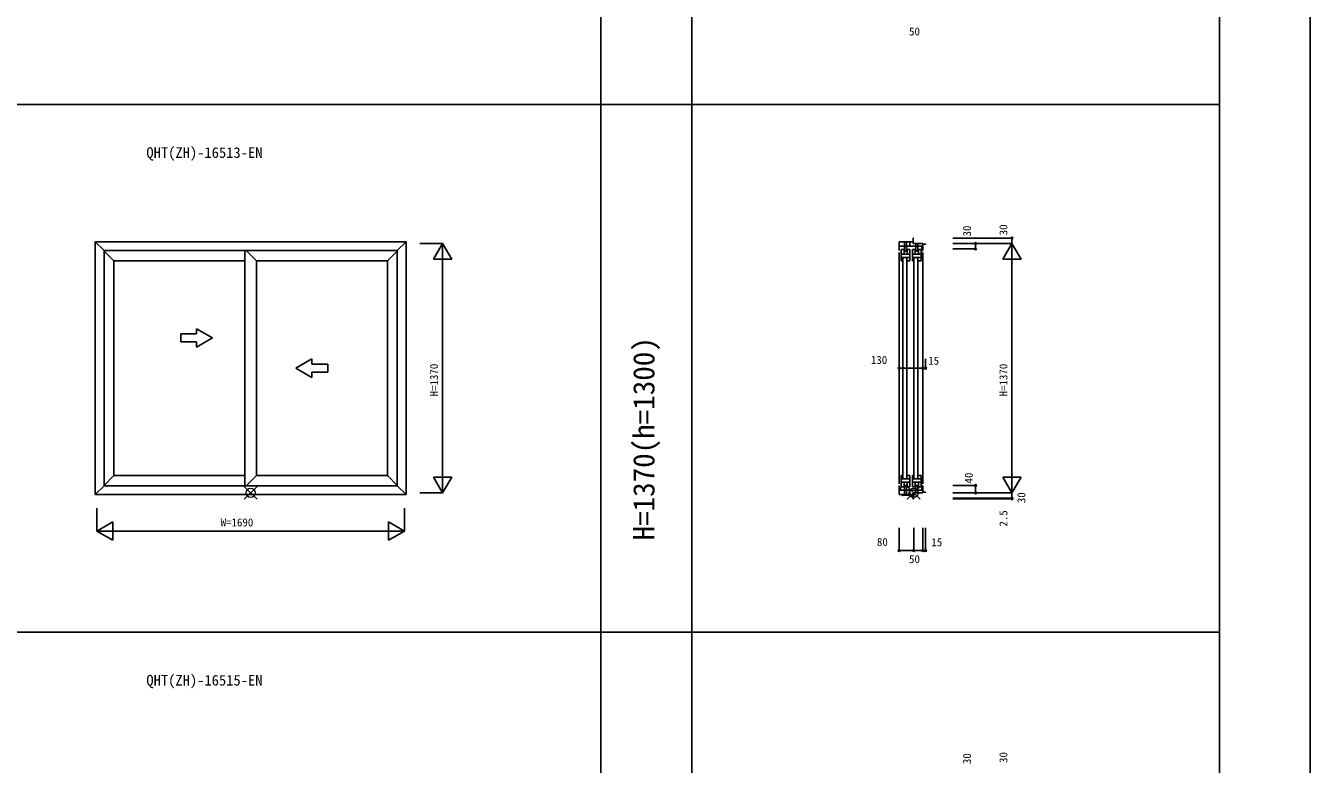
# Model space of a CAD drawing. Units: millimetres, scale not verified. Extents: x -13750 to 13750, y -10000 to 10000.
# Drawn here: x 6688 to 13750, y -4227 to -168 of the extents above; entities that cross this region are included whole.
import ezdxf
from ezdxf.enums import TextEntityAlignment as Align

# ---------------------------------------------------------------- set-up
doc = ezdxf.new("R2010")
doc.units = ezdxf.units.MM
doc.header["$LTSCALE"] = 50
for name, color, linetype in [('0-0_0', 7, 'Continuous'), ('0-1_YKK_A1', 4, 'Continuous'), ('0-3_YKK_C1', 4, 'Continuous'), ('0-4_YKK_F1', 7, 'Continuous'), ('0-6_YKK_N1', 2, 'Continuous')]:
    doc.layers.add(name, color=color, linetype=linetype)
doc.layers.add('0-5_YKK_IN', color=1, linetype='Continuous', lineweight=18)
doc.styles.add('ＭＳ ゴシック', font='')
doc.styles.get('ＭＳ ゴシック').set_extended_font_data('MS Gothic')

msp = doc.modelspace()

# ---------------------------------------------------------------- linework, layer by layer
at = {"layer": '0-1_YKK_A1'}
for p, q in [((7070, -1355), (8780, -1355)), ((7070, -1355), (7070, -2745)), ((7070, -1355), (7119, -1404)), ((7119, -1404), (8731, -1404)), ((7119, -1404), (7119, -2696)), ((7119, -1406), (7173, -1460)), ((7893, -1404), (7893, -2696)), ((7957, -1460), (7901, -1404)), ((8731, -1406), (8677, -1460)), ((8780, -1355), (8731, -1404)), ((8731, -1404), (8731, -2696)), ((8780, -1355), (8780, -2745)), ((7173, -1460), (7893, -1460)), ((7173, -1460), (7173, -2640)), ((7957, -1460), (8677, -1460)), ((7957, -1460), (7957, -2640)), ((8677, -1460), (8677, -2640)), ((7715.65, -1883.8), (7628.05, -1833.22)), ((7628.05, -1861.9), (7628.05, -1833.22)), ((7540.45, -1861.9), (7540.45, -1905.7)), ((7628.05, -1861.9), (7540.45, -1861.9)), ((7540.45, -1905.7), (7628.05, -1905.7)), ((7715.65, -1883.8), (7628.05, -1934.38)), ((7628.05, -1934.38), (7628.05, -1905.7)), ((8173.25, -2050), (8260.85, -1999.42)), ((8260.85, -2028.1), (8260.85, -1999.42)), ((8260.85, -2028.1), (8348.45, -2028.1)), ((8348.45, -2028.1), (8348.45, -2071.9)), ((8173.25, -2050), (8260.85, -2100.58)), ((8348.45, -2071.9), (8260.85, -2071.9)), ((8260.85, -2100.58), (8260.85, -2071.9)), ((7119, -2694), (7173, -2640)), ((7173, -2640), (7893, -2640)), ((7901, -2696), (7957, -2640)), ((7957, -2640), (8677, -2640)), ((8731, -2694), (8677, -2640)), ((7070, -2745), (7119, -2696)), ((7070, -2745), (8780, -2745)), ((7119, -2696), (8731, -2696)), ((8780, -2745), (8731, -2696))]:
    msp.add_line(p, q, dxfattribs=at)
at = {"layer": '0-3_YKK_C1'}
for p, q in [((11567.5, -1365), (11567.5, -1335)), ((11567.5, -1335), (11570, -1335)), ((11490, -1404), (11490, -1355)), ((11490, -1355), (11567.5, -1355)), ((11490, -1379), (11620, -1379)), ((11501.7, -1398), (11516.7, -1398)), ((11501.7, -1460), (11501.7, -1398)), ((11516.7, -1423), (11516.7, -1398)), ((11519.7, -1355), (11519.7, -1379)), ((11519.7, -1406), (11519.7, -1379)), ((11519.7, -1406), (11530.7, -1406)), ((11530.7, -1355), (11530.7, -1379)), ((11530.7, -1406), (11530.7, -1379)), ((11533.7, -1423), (11533.7, -1398)), ((11533.7, -1398), (11548.7, -1398)), ((11548, -1355), (11548, -1379)), ((11548.7, -1442), (11548.7, -1398)), ((11563.7, -1398), (11578.7, -1398)), ((11563.7, -1460), (11563.7, -1398)), ((11620, -1365), (11567.5, -1365)), ((11578.7, -1423), (11578.7, -1398)), ((11581.7, -1365), (11581.7, -1379)), ((11581.7, -1406), (11581.7, -1379)), ((11581.7, -1406), (11592.7, -1406)), ((11592.7, -1365), (11592.7, -1379)), ((11592.7, -1406), (11592.7, -1379)), ((11595.7, -1423), (11595.7, -1398)), ((11595.7, -1398), (11610.7, -1398)), ((11610.7, -1442), (11610.7, -1398)), ((11613.7, -1404), (11613.7, -1379)), ((11620, -1404), (11613.7, -1404)), ((11620, -1404), (11620, -1365)), ((11635, -1369), (11620, -1369)), ((11635, -1369), (11635, -1365)), ((11490, -1414), (11490, -2686)), ((11501.7, -1423), (11548.7, -1423)), ((11501.7, -1442), (11548.7, -1442)), ((11501.7, -1460), (11509.2, -1460)), ((11509.2, -1446), (11509.2, -2654)), ((11529.4, -1460), (11548.2, -1460)), ((11531.2, -1446), (11531.2, -2654)), ((11548.2, -1460), (11548.2, -1442)), ((11563.7, -1423), (11610.7, -1423)), ((11563.7, -1442), (11610.7, -1442)), ((11563.7, -1460), (11571.2, -1460)), ((11571.2, -1446), (11571.2, -2654)), ((11591.4, -1460), (11610.2, -1460)), ((11593.2, -1446), (11593.2, -2654)), ((11610.2, -1460), (11610.2, -1442)), ((11620, -1414), (11620, -2686)), ((11501.7, -2640), (11509.2, -2640)), ((11501.7, -2640), (11501.7, -2702)), ((11501.7, -2658), (11548.7, -2658)), ((11501.7, -2677), (11548.7, -2677)), ((11516.7, -2677), (11516.7, -2702)), ((11529.4, -2640), (11548.2, -2640)), ((11533.7, -2677), (11533.7, -2702)), ((11548.2, -2640), (11548.2, -2658)), ((11548.7, -2658), (11548.7, -2702)), ((11563.7, -2640), (11571.2, -2640)), ((11563.7, -2640), (11563.7, -2702)), ((11563.7, -2658), (11610.7, -2658)), ((11563.7, -2677), (11610.7, -2677)), ((11578.7, -2677), (11578.7, -2702)), ((11591.4, -2640), (11610.2, -2640)), ((11595.7, -2677), (11595.7, -2702)), ((11610.2, -2640), (11610.2, -2658)), ((11610.7, -2658), (11610.7, -2702)), ((11490, -2696), (11490, -2745)), ((11497.3, -2707.13), (11490, -2702.02)), ((11620, -2721), (11490, -2721)), ((11570, -2745), (11490, -2745)), ((11497.3, -2707.13), (11497.3, -2721)), ((11501.7, -2702), (11516.7, -2702)), ((11506.1, -2750.6), (11506.1, -2745)), ((11510.7, -2750.6), (11506.1, -2750.6)), ((11509.2, -2748.8), (11509.2, -2745)), ((11519.7, -2695), (11519.7, -2721)), ((11530.7, -2695), (11519.7, -2695)), ((11519.7, -2721), (11519.7, -2745)), ((11530.7, -2695), (11530.7, -2721)), ((11530.7, -2721), (11530.7, -2745)), ((11533.7, -2702), (11548.7, -2702)), ((11548, -2721), (11548, -2745)), ((11563.7, -2702), (11578.7, -2702)), ((11581.7, -2695), (11581.7, -2721)), ((11592.7, -2695), (11581.7, -2695)), ((11581.7, -2721), (11581.7, -2735)), ((11592.7, -2695), (11592.7, -2721)), ((11592.7, -2721), (11592.7, -2735)), ((11595.7, -2702), (11610.7, -2702)), ((11613.7, -2696), (11613.7, -2721)), ((11620, -2696), (11613.7, -2696)), ((11620, -2696), (11620, -2735)), ((11620, -2731), (11635, -2731)), ((11635, -2735), (11635, -2731)), ((11567.29, -2767.5), (11564.7, -2765.69)), ((11567.29, -2767.5), (11571, -2767.5))]:
    msp.add_line(p, q, dxfattribs=at)
for points in [[(11509.2, -2748.8), (11564.7, -2748.8), (11564.7, -2765.69)], [(11570, -2765), (11570, -2735), (11620, -2735)]]:
    msp.add_lwpolyline(points, dxfattribs=at)
at = {"layer": '0-4_YKK_F1'}
for p, q in [((13750, -10000), (13750, 10000)), ((9850, -10000), (9850, 9500)), ((10350, -10000), (10350, 9500)), ((13250, -10000), (13250, 9500)), ((-13750, -600), (13250, -600)), ((-13750, -3500), (13250, -3500))]:
    msp.add_line(p, q, dxfattribs=at)
at = {"layer": '0-5_YKK_IN'}
for p, q in [((7889.64, -2699.64), (7960.36, -2770.36)), ((7889.64, -2770.36), (7960.36, -2699.64)), ((11534.64, -2699.64), (11605.36, -2770.36)), ((11534.64, -2770.36), (11605.36, -2699.64))]:
    msp.add_line(p, q, dxfattribs=at)
for centre in [(7925, -2735), (11570, -2735)]:
    msp.add_circle(centre, 25, dxfattribs=at)
at = {"layer": '0-6_YKK_N1'}
for p, q in [((11785, -1335), (12110, -1335)), ((12110, -2765), (12110, -1335)), ((8855, -1365), (8980, -1365)), ((8980, -1365), (8980, -2735)), ((11785, -1365), (12110, -1365)), ((11785, -1395), (11910, -1395)), ((11910, -1395), (11910, -1365)), ((12060, -1451.6), (12110, -1365)), ((12110, -1365), (12160, -1451.6)), ((8930, -1451.6), (9030, -1451.6)), ((12060, -1451.6), (12160, -1451.6)), ((11490, -2050), (11490, -1998)), ((11620, -2050), (11620, -1998)), ((11635, -2050), (11635, -1998)), ((11620, -2050), (11490, -2050)), ((11635, -2050), (11620, -2050)), ((8930, -2648.4), (9030, -2648.4)), ((12060, -2648.4), (12160, -2648.4)), ((8855, -2735), (8980, -2735)), ((11785, -2695), (11910, -2695)), ((11785, -2735), (12110, -2735)), ((11910, -2735), (11910, -2695)), ((11785, -2765), (12110, -2765)), ((11785, -2767.5), (12109.98, -2767.5)), ((12109.98, -2767.5), (12109.98, -2765)), ((7166.6, -2895), (7080, -2945)), ((7166.6, -2895), (7166.6, -2995)), ((8683.4, -2895), (8683.4, -2995)), ((8683.4, -2895), (8770, -2945)), ((7080, -2945), (8770, -2945)), ((11490, -2927.5), (11490, -3052.5)), ((11570, -2927.5), (11570, -3052.5)), ((11570, -2927.5), (11570, -3052.5)), ((11620, -2927.5), (11620, -3052.5)), ((11635, -2927.5), (11635, -3052.5)), ((11490, -3052.5), (11635, -3052.5))]:
    msp.add_line(p, q, dxfattribs=at)
for points in [[(8930, -1451.6), (8980, -1365), (9030, -1451.6)], [(8930, -2648.4), (8980, -2735), (9030, -2648.4)], [(12060, -2648.4), (12110, -2735), (12160, -2648.4)], [(7080, -2820), (7080, -2945), (7166.6, -2995)], [(8770, -2820), (8770, -2945), (8683.4, -2995)]]:
    msp.add_lwpolyline(points, dxfattribs=at)
for centre in [(12110, -1335), (11910, -1365), (11910, -1395), (11490, -2050), (11620, -2050), (11635, -2050), (11910, -2695), (11910, -2735), (12110, -2765), (12110, -2767.5), (11490, -3052.5), (11570, -3052.5), (11620, -3052.5), (11635, -3052.5)]:
    msp.add_circle(centre, 5, dxfattribs=at)

# ---------------------------------------------------------------- texts
at = {"layer": '0-0_0', "style": 'ＭＳ ゴシック'}
for s, p in [('QHT(ZH)-16513-EN', (7351.67, -912)), ('QHT(ZH)-16515-EN', (7351.67, -3812))]:
    msp.add_text(s, height=58.65, dxfattribs=at).set_placement(p, align=Align.BOTTOM_LEFT)
at = {"layer": '0-0_0', "color": 3, "style": 'ＭＳ ゴシック'}
msp.add_text('H=1370(h=1300)', height=117.3, rotation=90, dxfattribs=at).set_placement((10180, -2996.67), align=Align.BOTTOM_LEFT)
at = {"layer": '0-6_YKK_N1', "style": 'ＭＳ ゴシック'}
for s, p in [('50', (11544.16, -234.62)), ('130', (11334.38, -2039.75)), ('15', (11649.72, -2044.15)), ('W=1690', (7760, -2933)), ('80', (11367.62, -3040.5)), ('15', (11666.74, -3041.82)), ('50', (11544.16, -3134.62))]:
    msp.add_text(s, height=43.99, dxfattribs=at).set_placement(p, align=Align.BOTTOM_LEFT)
for s, p in [('30', (11898, -1326.1)), ('30', (12098, -1319.74)), ('H=1370', (8968, -2205)), ('H=1370', (12098, -2205)), ('40', (11907.86, -2683.79)), ('30', (12196.53, -2792)), ('2.5', (12098, -2920.46)), ('30', (12098, -4219.74)), ('30', (11898, -4226.1))]:
    msp.add_text(s, height=43.99, rotation=90, dxfattribs=at).set_placement(p, align=Align.BOTTOM_LEFT)

doc.saveas('drawing.dxf')
